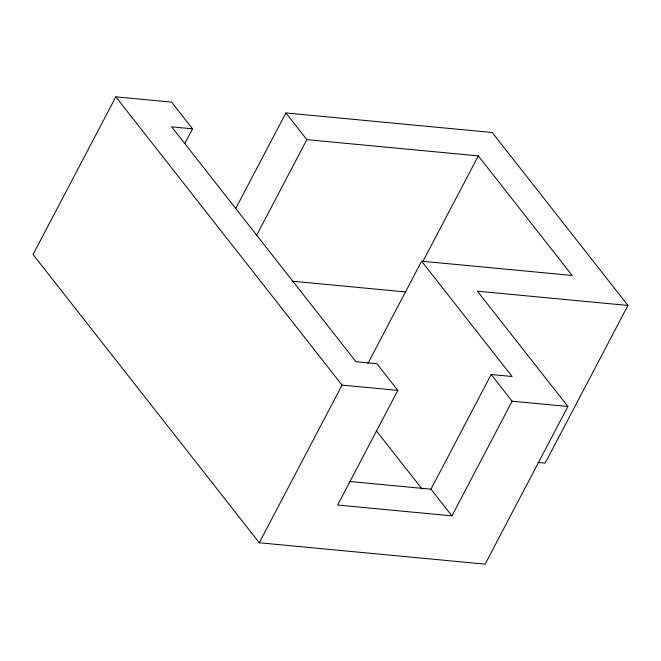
<?xml version="1.0" encoding="UTF-8"?>
<svg xmlns="http://www.w3.org/2000/svg" width="661" height="661" viewBox="0 0 661 661"><rect width="100%" height="100%" fill="white"/><g stroke="black" fill="none" stroke-linecap="round" stroke-linejoin="round"><path stroke-width="0.99" d="M184.89 143.379L192.533 128.821L171.587 102.124L115.824 96.845L33.05 254.51L259.286 542.764L485.116 564.155L567.89 406.49L477.399 291.187L627.95 305.448L545.176 463.113L538.004 462.436M235.729 208.512L285.899 112.957L492.214 132.497L627.95 305.448M256.675 235.2L306.844 139.645L285.899 112.957M259.286 542.764L342.059 385.099L115.824 96.845M367.863 363.55L421.602 261.194L572.153 275.455L478.308 155.889L306.844 139.645M423.131 260.988L478.308 155.889M192.533 128.821L171.629 126.838L355.965 361.707L376.877 363.69L397.823 390.378L337.622 505.045L451.926 515.869L512.126 401.202L491.181 374.514L430.98 489.181L451.926 515.869M291.939 281.173L405.796 291.955M491.181 374.514L512.093 376.497L421.602 261.194M342.059 385.099L397.823 390.378M512.126 401.202L567.89 406.49M349.33 481.448L430.98 489.181M376.241 430.658L422.123 489.115"/></g></svg>
